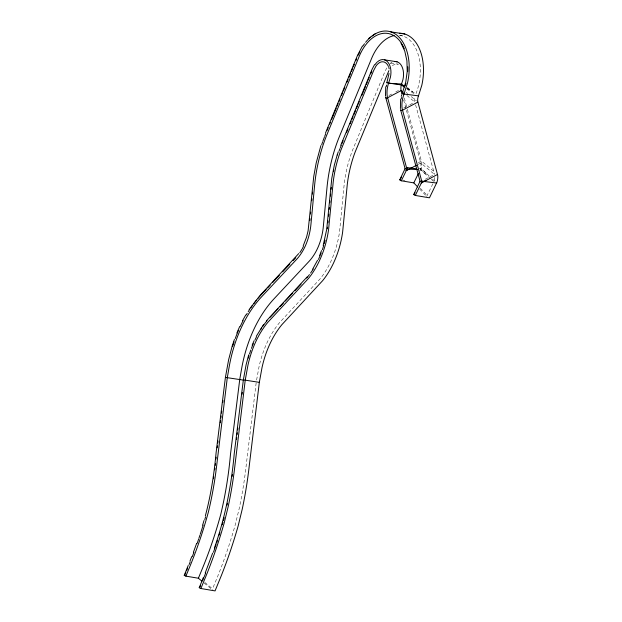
<?xml version="1.0" encoding="UTF-8"?>
<svg xmlns="http://www.w3.org/2000/svg" width="622" height="622" viewBox="0 0 622 622"><rect width="100%" height="100%" fill="white"/><g stroke="black" fill="none" stroke-linecap="round" stroke-linejoin="round"><path stroke-width="0.47" stroke-dasharray="3.11 2.33" d="M256.163 382.857L246.156 465.707A383.922 333.781 -80.1 0 1 239.206 508.539L235.202 524.999A252.618 120.279 -76.2 0 1 218.182 575.125L212.219 589.664M256.606 380.003L259.009 366.894A77.944 49.006 -80.5 0 1 279.449 322.74L320.151 278.804A70.123 44.084 -80.5 0 0 339.565 231.703L344.223 183.964A89.77 56.439 -80.5 0 1 352.386 150.617L384.956 71.468L387.436 66.733M403.624 99.909L420.783 162.987A14.298 10.45 -50.4 0 1 420.488 169.067L420.301 169.697L426.023 174.455M419.811 170.972L421.055 168.422L429.701 176.485M426.692 196.404L433.005 183.474M388.937 95.493L392.365 93.681M395.794 91.877L399.215 90.066M403.826 107.933L408.918 105.242M409.766 104.791L413.163 102.995M418.272 162.754L421.475 161.059L435.353 172.628M418.233 164.332L420.783 162.987L434.545 174.455A14.205 10.38 -50.4 0 1 434.646 175.015M432.858 175.35L422.983 180.419M420.433 169.246L430.587 178.716M418.583 168.119L421.04 168.422M400.024 35.54L402.706 35.959M390.725 63.04L398.298 64.221A13.078 8.218 -80.5 0 0 391.883 66.204M403.072 180.139L404.961 180.458M407.216 88.067L415.558 93.829M406.679 88.674L415.558 94.801M204.778 582.41L212.856 589.081M204.21 583.047L211.488 589.065M407.418 87.477L412.635 91.807M406.796 88.34L409.781 90.812M426.202 173.219L420.915 168.834L421.133 168.103A16.506 12.059 -50.4 0 0 421.599 161.736L407.34 109.114M406.174 92.359L407.628 93.572M411.282 96.62L416.398 100.881M406.889 95.461L414.858 102.101A14.205 10.38 -50.4 0 1 414.991 96.69M432.5 179.105L436.698 183.023M431.24 179.323L433.845 181.756M420.301 188.217L427.508 195.767M419.601 188.971L426.047 195.728M415.613 104.885L434.545 174.455M404.316 97.981L407.091 108.189M434.762 177.379A14.205 10.38 -50.4 0 1 434.063 181.126M399.34 35.275A41.783 26.272 -80.5 0 1 415.885 93.992M390.173 63.592A15.27 9.594 -80.5 0 1 392.023 62.355"/><path stroke-width="0.93" d="M309.865 220.647L310.044 218.75M310.487 214.007L310.666 212.102M311.739 200.719L311.917 198.822M312.368 194.072L312.547 192.175M327.926 222.824L328.105 220.919M328.556 216.137L328.735 214.225M329.186 209.451L329.365 207.538M329.815 202.756L329.994 200.844M330.445 196.07L330.624 194.157M331.075 189.383L331.254 187.471M215.966 459.02L216.153 457.193M327.265 228.803L327.46 227.178M217.202 447.793L217.443 445.865M217.801 442.981L218.034 441.052M220.297 422.75L220.538 420.822M220.896 417.93L221.129 416.009M221.486 413.117L221.727 411.189M222.8 402.52L223.041 400.599M236.492 439.497L236.725 437.577M237.083 434.7L237.324 432.78M237.674 429.895L237.915 427.975M242.067 394.364L242.308 392.443M388.89 70.636L355.255 151.776A87.601 55.07 -80.5 0 0 347.294 184.314L342.629 232.13A72.3 45.453 -80.5 0 1 322.616 280.701L281.898 324.653A75.767 47.637 -80.5 0 0 262.025 367.571L259.335 382.351L249.228 466.041A386.752 336.245 -80.1 0 1 242.23 509.193L238.172 525.862A254.344 121.103 -76.2 0 1 221.035 576.322L215.056 590.9L200.642 588.474L199.234 587.759L203.277 577.698M389.03 73.505L386.822 82.734L401.26 84.934L404.362 87.072M385.726 86.769L385.492 96.115M400.638 99.162L400.405 108.539M323.183 245.472L326.682 229.51L331.79 178.335L334.403 164.838L337.217 154.948M205.353 515.848C210.881 495.135 214.139 473.847 216.122 452.521L225.413 377.398L228.647 359.648L232.216 346.05M223.446 520.412L224.2 517.698M248.714 354.843L246.11 364.78L243.357 379.879L234.222 453.811C231.384 485.86 225.156 517.652 214.411 548.005M401.283 96.363L401.703 94.964M202.624 525.131L204.016 520.497M320.898 145.595L316.186 162.995L313.76 176.407L308.1 230.793L306.56 237.106L303.202 245.884M401.26 84.934L402.955 79.554A15.27 9.594 -80.5 0 0 394.581 61.562M399.495 33.246A44.045 27.687 -80.5 0 1 421.817 85.253L418.489 95.842L403.764 94.039L402.255 93.331L405.699 82.376L407.223 71.483L406.905 60.785L404.79 51.175L401.003 43.05M405.077 86.023L405.925 83.317M232.231 346.003L234.432 339.394M321.527 250.588L319.654 255.471M338.282 151.799L337.194 154.995M418.489 95.842L418.264 96.48A12.012 8.778 -50.4 0 0 417.774 101.65L437.663 175.124A16.397 11.981 -50.4 0 1 436.986 182.176L429.468 197.827L415.053 195.401L413.692 194.569L420.161 181.064M196.645 543.356L193.395 552.305M212.654 553.09L205.206 572.963M188.233 565.445L184.236 575.366L185.651 576.096L198.387 578.235L202.026 581.243M402.255 93.331L402.807 93.238M387.071 82.913L387.125 82.399M189.99 561.106L191.716 556.721M340.304 147.741L341.299 145.229M405.21 168.422L399.713 179.913L401.073 180.745L413.801 182.884L417.665 186.942M204.117 576.905L205.719 572.963M325.5 133.069L357.518 55.381L362.393 46.067M327.11 130.371L328.214 127.697M329.691 124.12L330.43 122.34M331.534 119.657L336.315 108.049M337.054 106.261L338.158 103.579M338.897 101.79L340.001 99.116M341.47 95.539L342.574 92.865M343.313 91.076L344.782 87.508M346.99 82.143L348.095 79.468M348.833 77.68L350.676 73.217M351.407 71.429L352.511 68.747M353.249 66.958L354.353 64.284M355.823 60.707L356.562 58.927M340.786 145.237L372.018 69.47L374.46 64.805M342.03 143.449L343.134 140.774M346.446 132.75L347.916 129.182M350.116 123.832L351.22 121.158M351.959 119.377L353.063 116.695M353.794 114.915L355.628 110.459M356.367 108.671L357.471 105.997M358.202 104.216L359.306 101.541M361.88 95.298L365.557 86.38M366.288 84.6L367.392 81.925M368.131 80.145L369.227 77.462M370.696 73.901L371.8 71.227M185.822 572.52L184.726 575.171L184.213 575.187M186.553 570.747L187.65 568.088M185.9 576.135L189.912 566.393A229.907 109.472 -76.2 0 0 207.173 516.408L208.424 511.898A353.164 307.043 -80.1 0 0 217.008 462.784L227.294 377.671L229.16 366.926A104.115 65.458 -80.5 0 1 261.66 296.733L296.492 259.498A43.944 27.625 -80.5 0 0 310.93 224.464L314.592 185.535A115.933 72.883 -80.5 0 1 327.203 134.002L359.166 56.446A41.651 26.186 -80.5 0 1 401.532 43.369M198.387 578.235L202.399 568.5A226.812 107.995 -76.2 0 0 220.717 514.549A359.368 312.431 -80.1 0 0 230.467 454.441L239.719 379.607L241.561 369.009A104.255 65.543 -80.5 0 1 274.108 298.723L308.932 261.489A43.812 27.547 -80.5 0 0 323.331 226.563L326.993 187.634A116.073 72.968 -80.5 0 1 339.612 136.039L371.583 58.476A41.783 26.272 -80.5 0 1 394.123 35.578M200.471 585.768L199.732 587.565L199.211 587.572M202.686 580.388L203.798 577.698M200.883 588.521L206.885 573.873A257.897 122.798 -76.2 0 0 224.262 522.705L228.22 506.456A380.135 330.492 -80.1 0 0 235.1 464.043L245.231 380.151L247.945 365.223A75.612 47.536 -80.5 0 1 267.779 322.383L308.496 278.431A72.455 45.554 -80.5 0 0 328.556 229.759L333.221 181.935A87.445 54.977 -80.5 0 1 341.167 149.459L373.651 70.527L375.929 66.173A12.914 8.117 -80.5 0 1 388.439 66.515M236.896 332.957L239.61 326.721M252.135 345.257L254.118 340.7M400.661 178.794L401.509 177.06M401.314 180.784L407.705 167.683L416.017 168.71M413.801 182.884L418.373 173.515M415.014 192.649L414.205 194.305L413.684 194.344M415.294 195.448L422.229 181.243L436.698 183.023M317.539 260.237L312.71 269.101M358.039 55.35L359.819 51.945M242.557 320.719L245.737 314.981M256.28 336.315L263.697 324.365M249.127 309.523L260.377 295.116L298.715 253.574M307.151 276.907L266.449 320.851M306.63 278.057L307.711 276.813A70.263 44.17 -80.5 0 0 309.437 274.597M266.2 289.385L260.945 295.007A106.284 66.818 -80.5 0 0 258.138 298.148M267.514 287.978L270.142 285.171M272.77 282.357L279.34 275.336M282.629 271.822L289.86 264.093M293.141 260.587L295.769 257.772M270.135 317.197L278.026 308.761M280.001 306.646L283.29 303.132M285.265 301.025L292.503 293.289M295.131 290.474L301.056 284.145M368.698 38.478L375.688 33.425M417.852 102.101L402.434 110.249A1.12 0.661 -12.7 0 1 401.027 110.421A1.12 0.661 -12.7 0 1 400.825 109.589M405.793 170.342A1.104 0.653 -12.7 0 0 407.2 170.164L416.53 165.234M420.962 182.845A1.12 0.661 -12.7 0 0 422.12 182.604L437.538 174.455M399.713 179.688L400.234 179.665M417.51 169.565L408.833 169.13L411.422 167.932M426.428 180.326L423.839 181.523L425.013 181.585M409.159 169.13L409.859 168.764M424.857 181.157L424.017 181.461L424.624 181.282M408.833 169.13L409.618 168.889M404.564 86.481L401.579 84.009L388.315 83.348M243.443 379.887L259.335 382.351M225.498 377.406L243.404 380.112M407.705 167.683L406.897 167.474M422.229 181.243L421.413 181.025M390.663 31.815L404.875 34.047M384.559 59.844L397.077 61.803M403.274 92.445L401.097 90.633A14.112 10.31 -50.4 0 1 401.579 84.009M402.107 94.342L401.097 90.633L387.514 97.809A1.104 0.653 -12.7 0 1 386.114 97.988A1.104 0.653 -12.7 0 1 385.92 97.164M422.12 182.604L402.185 108.866A30.501 22.291 -50.4 0 1 403.445 95.749L407.542 82.843A43.89 27.593 -80.5 0 0 401.244 39.699A43.89 27.593 -80.5 0 0 372.174 35.882M400.7 110.148L420.138 181.577M407.2 170.164L387.265 96.433A30.416 22.229 -50.4 0 1 388.517 83.371L390.383 77.431A15.13 9.509 -80.5 0 0 388.035 62.34A15.13 9.509 -80.5 0 0 377.717 61.617M385.796 97.724L405.225 169.153M205.579 516.843A227.753 108.446 -76.2 0 1 204.778 519.627M203.122 525.17A227.753 108.446 -76.2 0 1 200.214 534.337M199.919 535.247A227.753 108.446 -76.2 0 1 199.009 537.968M198.706 538.877A227.753 108.446 -76.2 0 1 197.143 543.387M193.901 552.32A227.753 108.446 -76.2 0 1 192.221 556.729M190.153 561.977A227.753 108.446 -76.2 0 1 189.096 564.574M222.948 522.223A255.751 121.772 -76.2 0 1 222.202 524.828M219.885 532.619A255.751 121.772 -76.2 0 1 219.092 535.2M217.459 540.347A255.751 121.772 -76.2 0 1 216.627 542.905M216.067 544.608A255.751 121.772 -76.2 0 1 215.212 547.158M214.924 548.005A255.751 121.772 -76.2 0 1 213.47 552.227M303.388 246.53A41.728 26.233 -80.5 0 1 302.346 248.536M301.981 249.189A41.728 26.233 -80.5 0 1 299.804 252.703M325.104 240.255A70.263 44.17 -80.5 0 1 324.194 243.738M323.697 245.457A70.263 44.17 -80.5 0 1 322.336 249.702M321.139 253.022A70.263 44.17 -80.5 0 1 320.493 254.655M320.167 255.463A70.263 44.17 -80.5 0 1 318.425 259.428M313.247 269.038A70.263 44.17 -80.5 0 1 310.565 273.066M362.937 45.989A43.89 27.593 -80.5 0 1 364.515 43.727M365.619 42.296A43.89 27.593 -80.5 0 1 370.626 37.11M401.975 44.084A41.651 26.186 -80.5 0 1 404.331 48.835M407.799 66.787A41.651 26.186 -80.5 0 1 407.713 71.654M388.773 67.409A12.914 8.117 -80.5 0 1 389.17 68.855M375.004 64.727A15.13 9.509 -80.5 0 1 377.142 62.138M321.691 144.708A118.102 74.251 -80.5 0 1 322.554 142.166M322.849 141.318A118.102 74.251 -80.5 0 1 324.389 137.143M324.707 136.319A118.102 74.251 -80.5 0 1 325.679 133.862M333.423 171.61A89.638 56.353 -80.5 0 1 333.765 169.915M339.091 150.952A89.638 56.353 -80.5 0 1 339.97 148.58M215.5 463.584A351.461 305.565 -80.1 0 1 215.29 465.38M214.963 468.071A351.461 305.565 -80.1 0 1 214.73 469.859M213.735 477.012A351.461 305.565 -80.1 0 1 213.463 478.8M232.387 474.547A378.09 328.711 -80.1 0 1 232.115 476.475M227.458 503.276A378.09 328.711 -80.1 0 1 227.061 505.181M232.729 346.026A106.284 66.818 -80.5 0 1 234.074 341.859M235.233 338.578A106.284 66.818 -80.5 0 1 237.402 332.941M237.728 332.148A106.284 66.818 -80.5 0 1 238.397 330.57M240.123 326.69A106.284 66.818 -80.5 0 1 243.085 320.672M246.265 314.919A106.284 66.818 -80.5 0 1 247.214 313.325M248.186 311.754A106.284 66.818 -80.5 0 1 249.663 309.445M250.674 307.944A106.284 66.818 -80.5 0 1 252.213 305.729M253.784 303.575A106.284 66.818 -80.5 0 1 256.482 300.131M248.264 358.117A77.804 48.913 -80.5 0 1 248.979 355.644M249.484 354.011A77.804 48.913 -80.5 0 1 250.845 349.976M251.428 348.382A77.804 48.913 -80.5 0 1 252.338 346.026M252.649 345.249A77.804 48.913 -80.5 0 1 253.294 343.709M254.989 339.931A77.804 48.913 -80.5 0 1 256.435 337M260.61 329.637A77.804 48.913 -80.5 0 1 261.621 328.058M262.655 326.519A77.804 48.913 -80.5 0 1 267.009 320.75M386.348 86.442A30.392 22.213 -50.4 0 1 386.627 85.105M401.252 98.836A30.494 22.283 -50.4 0 1 401.532 97.483"/></g></svg>
